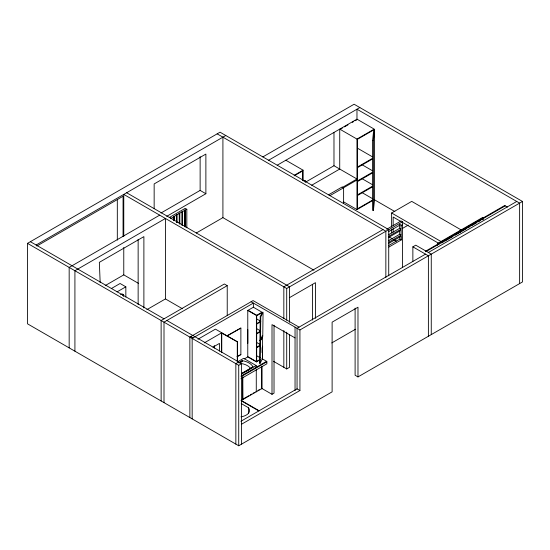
<?xml version="1.0" encoding="UTF-8"?>
<svg xmlns="http://www.w3.org/2000/svg" width="550" height="550" viewBox="0 0 550 550"><rect width="100%" height="100%" fill="white"/><g stroke="black" fill="none" stroke-linecap="round" stroke-linejoin="round"><path stroke-width="0.82" d="M262.625 346.204L262.453 358.724L260.157 363.22L259.614 363.124L259.909 340.594L261.786 336.923M262.481 312.201L260.232 316.607L259.916 340.429L260.459 340.519L262.756 336.022M260.157 363.22L260.459 340.691L262.756 336.188L263.058 313.06M260.459 340.519L260.776 316.704L263.072 312.207M262.075 352.619L262.137 347.607M372.598 140.408L373.787 129.367L374.598 129.401L374.598 199.416L373.409 210.458L372.598 210.423L372.598 140.408L373.409 140.436L374.598 129.401M241.608 362.079L242.268 360.704A15.042 8.683 0 0 1 252.924 366.857L249.459 369.181M259.614 363.124L260.631 361.123M239.601 362.622L242.268 360.704L238.659 362.794M246.689 371.044L248.077 370.109M241.381 373.546L252.924 366.857M355.107 308.117L355.107 375.251L357.981 376.915L357.981 307.23L332.118 322.163L332.118 391.848L238.721 445.768L27.5 323.819L27.5 243.354L220.041 132.192L388.726 229.584L388.726 275.804M36.121 245.011L225.789 135.506M36.85 246.029L123.062 196.254L123.062 236.589M160.964 213.022L200.131 190.41L205.879 193.731L205.879 154.069L154.151 183.934L154.151 208.402M159.692 215.146L69.169 267.41L69.169 347.875M262.859 156.908L354.097 104.232L522.5 201.458L522.5 281.93L357.981 376.915M166.712 216.343L205.879 193.731M169.242 217.559L185.192 208.347L186.828 209.296L186.828 227.755M268.606 160.229L359.844 107.552M170.514 218.089L171.607 218.082L173.724 216.865L173.724 220.22M179.272 223.726L179.272 213.654L176.089 215.029L176.495 215.263L176.495 221.98M182.029 225.493L182.029 212.066L178.846 213.407L179.272 213.654M176.495 215.263L173.381 216.666L173.724 216.865M184.704 226.469L184.704 210.519L181.713 211.881L182.029 212.066M186.828 209.296L184.36 210.32L184.704 210.519M277.228 165.206L356.971 119.164L374.213 129.119L356.971 139.074L339.728 129.119L339.728 169.049L311.685 185.247M340.876 128.961L342.299 128.136M344.438 126.899L347.999 124.843M352.268 122.382L353.691 121.557M355.114 120.732L356.689 119.996M294.319 175.251L303.091 170.184L303.091 180.379M294.113 175.863L302.658 170.933L302.658 180.18M105.201 285.594L123.771 274.876L138.435 283.339M196.254 233.028L222.915 217.635L313.968 270.208M111.299 288.571L120.093 283.498L125.84 286.818L125.84 297.055M305.195 182.353L333.981 165.736L356.971 179.004L342.21 187.529M117.047 291.892L125.84 286.818M120.553 294.718L122.004 293.879L123.64 294.827L123.64 296.505M122.595 295.433L123.64 294.827M357.404 167.069L372.357 158.434M357.404 167.695L372.357 159.06M328.522 194.824L342.176 186.938L343.613 187.77L343.613 203.534M329.959 195.649L343.613 187.77M343.688 187.674L356.971 180.001M357.404 180.971L372.357 172.336M357.404 181.631L372.357 172.996M146.857 309.664L165.44 298.932L182.456 308.763M357.404 194.906L372.357 186.271M357.404 195.573L372.357 186.938M372.357 200.207L357.404 208.842L357.404 139.322L373.787 129.869L373.787 129.367M343.324 201.706L356.971 209.591L372.776 200.461M227.226 315.624L227.226 285.656L164.003 322.163L164.003 402.627M391.614 227.102L391.614 212.994L411.73 201.383L461.416 230.072M382.979 229.584L283.834 286.818L283.834 318.498M386.719 229.247L401.087 220.956L402.524 221.781L402.524 267.589M197.952 339.226L215.442 329.127L237.572 341.901L237.572 361.563M247.768 310.461L253.378 307.23L261.999 312.207L256.389 315.439L247.768 310.461L247.768 356.922L256.389 361.9L260.006 359.81M123.771 236.356L123.771 194.404L286.708 288.482L388.726 229.584M388.871 229.666L402.524 221.781M388.905 231.44L401.06 224.421L401.06 229.171L388.905 236.184M401.06 225.947L402.524 225.101M388.898 234.527L399.623 228.339L401.06 229.171M402.504 228.408L408.251 225.094M204.277 342.877L221.767 332.778L221.767 352.44M388.898 237.284L401.129 230.216L401.129 235.097L388.898 242.158M256.678 315.776L261.594 312.936L261.594 314.627M289.582 297.605L315.446 282.673L315.446 318.368M388.898 240.501L399.692 234.266L401.129 235.097M226.937 335.768L240.873 328.048L240.873 354.599L237.284 356.668M227.226 335.933L240.873 328.048M388.829 243.347L401.349 236.122L401.349 239.869L388.829 247.101M388.871 245.417L399.912 239.044L401.349 239.869M213.001 347.132L219.464 343.399L219.464 351.079M256.52 323.696L260.734 321.262L256.424 318.773M256.52 324.163L260.734 321.729M247.803 329.56L247.803 343.365M221.478 352.605L221.478 332.942L237.572 341.901M256.52 333.451L260.734 331.018L256.424 328.529M256.52 333.981L260.734 331.554M412.864 261.387L412.864 246.833L415.738 245.176L431.262 254.134L431.262 334.606M236.995 356.503L240.873 354.599M256.52 347.256L260.033 345.228M256.52 347.786L260.033 345.757M437.408 245.314L437.408 243.595L459.889 230.615L460.467 230.952L460.467 232.664M460.467 230.952L437.979 243.932L437.408 243.595M483.086 217.889L482.508 217.559L460.02 230.546L460.591 230.876L483.086 217.889L483.086 219.594M425.336 251.329L438.515 243.719L439.092 244.056M425.803 251.728L505.257 205.851M441.76 242.907L443.252 242.048M444.737 241.189L452.911 236.472M455.146 235.187L459.601 232.609M461.086 231.749L466.29 228.745M467.775 227.886L470.009 226.6M471.494 225.741L476.699 222.736M478.184 221.884L480.411 220.591M481.903 219.739L483.388 218.879M237.703 361.749L243.636 358.325L256.163 365.558L256.163 367.214M238.721 361.982L235.847 363.639L235.847 444.104M425.514 254.134L297.055 328.302L297.055 389.077M428.388 252.478L516.752 201.458M244.447 358.841L248.167 356.689M239.216 363.069L242.096 361.405M27.5 243.354L238.721 365.296L241.594 363.639L241.594 444.104M251.075 301.751L299.929 329.959L522.5 201.458M256.678 361.433L260.191 359.404M241.649 373.759L243.107 372.921M244.558 372.082L248.923 369.566M250.381 368.72L252.56 367.462M241.333 374.124L256.163 365.558M240.955 376.118L266.592 361.316L266.881 361.817L266.881 363.804L240.955 378.771M241.244 376.619L266.881 361.817M273.474 361.309L286.708 368.947L289.582 367.29L289.582 334.998M331.753 342.946L355.465 329.251M248.868 395.704L242.516 399.376L242.859 399.575M250.284 394.893L251.694 394.075M253.11 393.264L254.519 392.446M257.936 390.473L259.277 389.703M261.257 388.101L272.009 394.309L274.024 393.147L274.024 325.16M240.873 421.293L297.055 388.857L299.929 390.521L299.929 329.959M241.594 424.201L299.929 390.521M302.906 180.489L305.401 180.579L305.353 181.046L303.689 180.984M260.232 316.607L260.776 316.704M259.909 340.594L260.459 340.691M507.416 207.096L504.68 205.521L482.701 218.212L483.278 218.542M357.431 148.163L372.295 156.75M361.893 164.642L372.295 170.651M361.893 178.585L372.295 184.594M361.893 192.521L372.295 198.529M374.069 199.547L394.873 211.564M391.614 212.994L441.299 241.684M400.572 221.313L393.161 217.03L393.161 225.417M402.05 222.166L439.092 243.547M285.849 160.229L303.091 170.184M217.167 133.849L385.853 231.241L385.853 277.468M412.864 246.833L428.388 255.798L428.388 336.263M388.877 236.761L392.569 238.899M394.047 239.752L396.261 241.031M393.717 239.931L395.924 241.202M126.644 192.748L289.582 286.818L289.582 322.252M227.226 285.656L224.352 283.999L161.129 320.499L161.129 400.971M299.069 327.14L253.089 300.589L189.867 337.095L189.867 417.56M248.057 310.296L256.678 315.274L256.678 361.728M295.048 337.92L272.009 324.624L272.009 394.309M261.999 336.091L262.453 336.359L262.453 358.724L261.999 358.456M256.424 342.334L260.012 344.41M262.185 358.772L266.592 361.316M256.472 355.637L260.129 357.748M248.779 357.17L255.963 361.316M30.374 241.691L164.003 318.842M166.877 320.499L241.594 363.639M190.726 336.593L193.029 337.92M261.278 388.541L261.621 388.74M255.936 391.627L256.279 391.827L256.279 369.724M259.126 410.761L241.285 400.462L261.999 388.527L261.999 366.424M240.996 400.627L258.837 410.926M241.216 403.535L248.456 407.715L248.456 413.483M100.169 282.611L99.344 262.336L143.887 236.617L143.887 307.938M519.626 283.587L519.626 203.115L356.971 109.209L356.971 119.481M460.591 230.876L460.591 232.588M399.912 236.796L399.912 239.044M399.692 231.014L399.692 234.266M399.623 224.386L399.623 228.339M393.161 228.772L393.161 232.127M391.614 229.591L391.614 232.904M373.409 140.436L373.409 210.458M356.971 139.074L356.971 209.591M333.981 132.598L333.981 165.736M312.572 284.412L312.572 320.107M295.048 327.14L295.048 390.61M286.708 288.482L286.708 320.155M286.708 332.138L286.708 368.947M283.834 330.481L283.834 367.29M261.649 366.224L261.649 388.328M256.389 315.439L256.389 361.9M253.378 307.361L253.378 303.077L192.163 338.422L192.163 418.887M242.859 376.619L242.77 399.623L242.516 377.272M238.721 365.296L238.721 445.768M237.284 342.072L237.284 361.728M222.915 137.17L222.915 217.635M214.294 345.531L214.294 348.088M200.131 156.654L200.131 190.41M185.254 210.203L185.254 226.992M184.91 210.004L184.91 226.792M182.579 211.75L182.579 225.177M182.263 211.564L182.263 224.991M179.822 213.338L179.822 224.249M179.389 213.091L179.389 223.163M177.038 214.947L177.038 222.502M176.639 214.713L176.639 222.269M174.267 216.549L174.267 220.742M173.924 216.349L173.924 220.543M165.44 298.932L165.44 218.467L74.917 270.724L74.917 351.196M138.139 239.319L138.139 304.624M123.771 247.479L123.771 274.876M117.315 199.801L117.315 240.137M240.941 363.454A14.266 8.236 0 0 1 250.683 368.61M248.456 407.715A11.22 6.476 0 0 1 240.976 416.817"/></g></svg>
